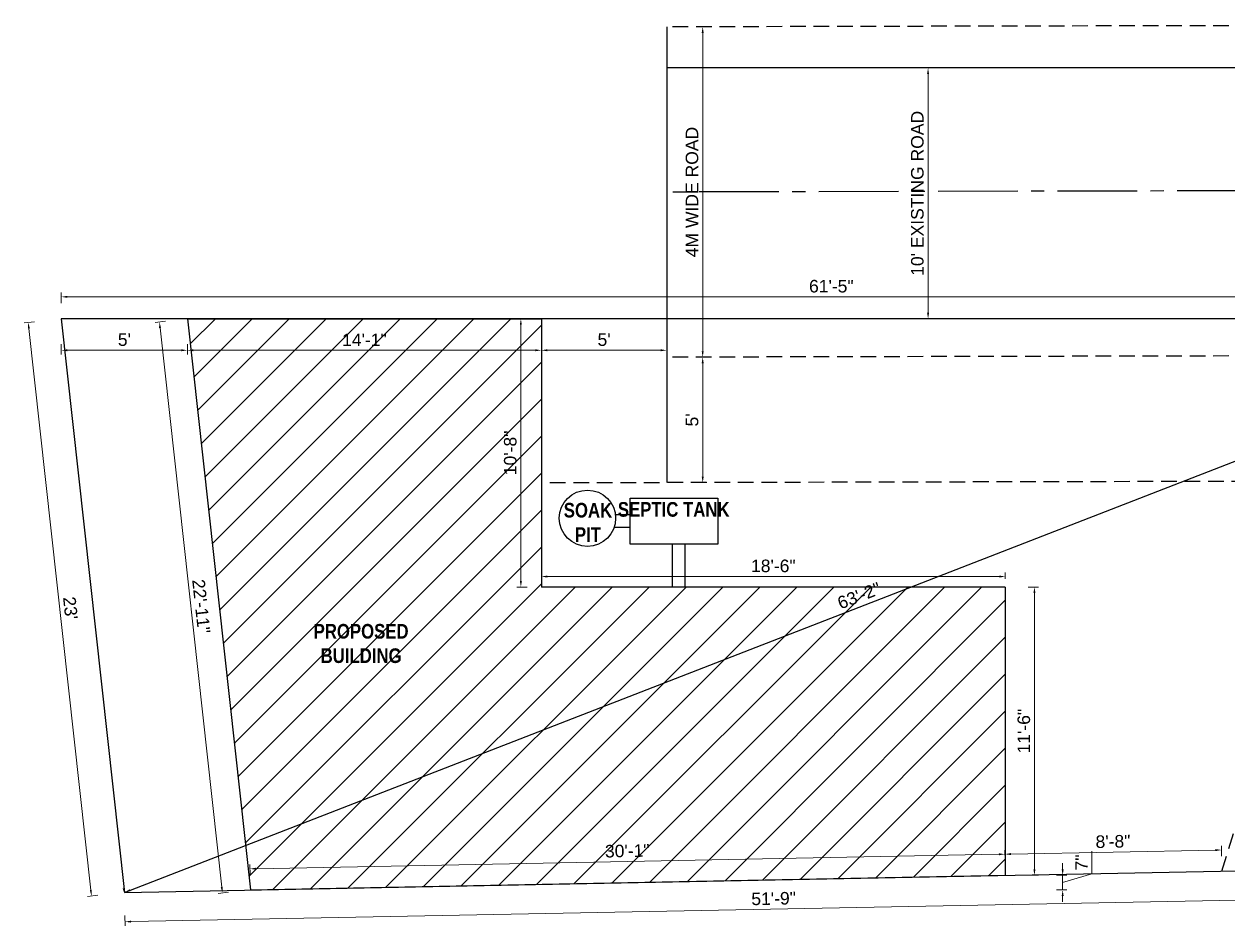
# Model space of a CAD drawing. Header units: inches. Extents: x 392906 to 410488, y -52747 to -40742.
# Drawn here: x 394304 to 394880, y -51090 to -50658 of the extents above; entities that cross this region are included whole.
import ezdxf

# ---------------------------------------------------------------- set-up
doc = ezdxf.new("R2010")
doc.units = ezdxf.units.IN
doc.header["$LTSCALE"] = 2
doc.header["$MEASUREMENT"] = 0
doc.header["$PDMODE"] = 34
doc.linetypes.add('CENTER2', pattern=[28.575, 19.05, -3.175, 3.175, -3.175])
doc.linetypes.add('DASHED2', pattern=[0.375, 0.25, -0.125])
doc.layers.get('0').update_dxf_attribs({"linetype": 'CONTINUOUS'})
doc.layers.get('DEFPOINTS').update_dxf_attribs({"color": 141, "linetype": 'CONTINUOUS'})
for name, color, linetype, lineweight in [('door', 20, 'CONTINUOUS', 35), ('steps', 253, 'CONTINUOUS', 20), ('WALL - A', 1, 'CONTINUOUS', 40)]:
    doc.layers.add(name, color=color, linetype=linetype, lineweight=lineweight)
doc.styles.add('Lettring Text', font='arial.ttf')
doc.styles.get("Standard").update_dxf_attribs({"font": 'ARIALN.TTF'})
doc.dimstyles.new('Copy of Standard', dxfattribs={"dimtxt": 6, "dimasz": 2.875, "dimexe": 2, "dimexo": 4, "dimgap": 2, "dimtad": 1, "dimdec": 0, "dimrnd": 1, "dimzin": 0, "dimdsep": 46, "dimlunit": 4, "dimtxsty": 'Lettring Text', "dimcen": 0.1, "dimclrd": 7, "dimclre": 7, "dimclrt": 7, "dimazin": 0, "dimtfac": 0.645, "dimtdec": 0, "dimtmove": 1, "dimatfit": 0, "dimfxl": 3, "dimfxlon": 1, "dimtfillclr": 256, "dimtolj": 1, "dimtzin": 0, "dimlwd": -1, "dimlwe": -1, "dimarcsym": 2})

# ---------------------------------------------------------------- blocks, each defined once
blk = doc.blocks.new('*D1021')
at = {"layer": 'DEFPOINTS', "color": 0, "ltscale": 0.5, "transparency": 16777216}
for p in [(394689.87, -50679.32), (394736.16, -50679.32), (394689.87, -50799.32)]:
    blk.add_point(p, dxfattribs=at)
at = {"layer": 'steps', "color": 7, "ltscale": 0.5, "transparency": 16777216}
for p, q in [((394733.16, -50679.32), (394738.16, -50679.32)), ((394736.16, -50796.45), (394736.16, -50682.2)), ((394733.16, -50799.32), (394738.16, -50799.32))]:
    blk.add_line(p, q, dxfattribs=at)
for points in [[(394735.68, -50682.2), (394736.64, -50682.2), (394736.16, -50679.32)], [(394735.68, -50796.45), (394736.64, -50796.45), (394736.16, -50799.32)]]:
    blk.add_solid(points, dxfattribs=at)
at = {"layer": 'steps', "color": 7, "ltscale": 0.5, "transparency": 16777216, "insert": (394731.05, -50739.32), "char_height": 6, "attachment_point": 5, "rotation": 90, "style": 'Lettring Text'}
blk.add_mtext("\\A1;10' EXISTING ROAD", dxfattribs=at)
blk = doc.blocks.new('*D1022')
at = {"layer": 'DEFPOINTS', "color": 0, "ltscale": 0.5, "transparency": 16777216}
for p in [(394611.11, -50659.7), (394628.31, -50659.7), (394611.11, -50817.7)]:
    blk.add_point(p, dxfattribs=at)
at = {"layer": 'steps', "color": 7, "ltscale": 0.5, "transparency": 16777216}
for p, q in [((394625.31, -50659.7), (394630.31, -50659.7)), ((394628.31, -50814.82), (394628.31, -50662.57)), ((394625.31, -50817.7), (394630.31, -50817.7))]:
    blk.add_line(p, q, dxfattribs=at)
for points in [[(394627.83, -50662.57), (394628.79, -50662.57), (394628.31, -50659.7)], [(394627.83, -50814.82), (394628.79, -50814.82), (394628.31, -50817.7)]]:
    blk.add_solid(points, dxfattribs=at)
at = {"layer": 'steps', "color": 7, "ltscale": 0.5, "transparency": 16777216, "insert": (394623.21, -50738.7), "char_height": 6, "attachment_point": 5, "rotation": 90, "style": 'Lettring Text'}
blk.add_mtext('\\A1;4M WIDE ROAD', dxfattribs=at)
blk = doc.blocks.new('*D1025')
at = {"layer": 'DEFPOINTS', "color": 0, "ltscale": 0.5, "transparency": 16777216}
for p in [(394381.73, -50799.32), (394398.46, -51073.97), (394411.87, -51072.49)]:
    blk.add_point(p, dxfattribs=at)
at = {"layer": 'steps', "color": 7, "ltscale": 0.5, "transparency": 16777216}
for p, q in [((394371.31, -50800.47), (394366.34, -50801.02)), ((394368.64, -50803.66), (394398.15, -51071.11)), ((394401.44, -51073.64), (394396.47, -51074.19))]:
    blk.add_line(p, q, dxfattribs=at)
for points in [[(394369.12, -50803.61), (394368.16, -50803.71), (394368.32, -50800.8)], [(394398.62, -51071.06), (394397.67, -51071.17), (394398.46, -51073.97)]]:
    blk.add_solid(points, dxfattribs=at)
at = {"layer": 'steps', "color": 7, "ltscale": 0.5, "transparency": 16777216, "insert": (394388.38, -50936.84), "char_height": 6, "attachment_point": 5, "rotation": 276.29605, "style": 'Lettring Text'}
blk.add_mtext('\\A1;22\'-11"', dxfattribs=at)
blk = doc.blocks.new('*D1026')
at = {"layer": 'DEFPOINTS', "color": 0, "ltscale": 0.5, "transparency": 16777216}
for p in [(394381.73, -50799.32), (394551.11, -50799.32), (394551.11, -50814.38)]:
    blk.add_point(p, dxfattribs=at)
at = {"layer": 'steps', "color": 7, "ltscale": 0.5, "transparency": 16777216}
for p, q in [((394381.73, -50811.38), (394381.73, -50816.38)), ((394551.11, -50811.38), (394551.11, -50816.38)), ((394384.61, -50814.38), (394548.24, -50814.38))]:
    blk.add_line(p, q, dxfattribs=at)
for points in [[(394384.61, -50813.9), (394384.61, -50814.86), (394381.73, -50814.38)], [(394548.24, -50813.9), (394548.24, -50814.86), (394551.11, -50814.38)]]:
    blk.add_solid(points, dxfattribs=at)
at = {"layer": 'steps', "color": 7, "ltscale": 0.5, "transparency": 16777216, "insert": (394466.42, -50809.37), "char_height": 6, "attachment_point": 5, "style": 'Lettring Text'}
blk.add_mtext('\\A1;14\'-1"', dxfattribs=at)
blk = doc.blocks.new('*D1027')
at = {"layer": 'DEFPOINTS', "color": 0, "ltscale": 0.5, "transparency": 16777216}
for p in [(394321.37, -50788.82), (394321.37, -50799.32), (395058.37, -50799.32)]:
    blk.add_point(p, dxfattribs=at)
at = {"layer": 'steps', "color": 7, "ltscale": 0.5, "transparency": 16777216}
for p, q in [((394321.37, -50791.82), (394321.37, -50786.82)), ((395058.37, -50791.82), (395058.37, -50786.82)), ((395055.49, -50788.82), (394324.24, -50788.82))]:
    blk.add_line(p, q, dxfattribs=at)
for points in [[(394324.24, -50788.34), (394324.24, -50789.3), (394321.37, -50788.82)], [(395055.49, -50788.34), (395055.49, -50789.3), (395058.37, -50788.82)]]:
    blk.add_solid(points, dxfattribs=at)
at = {"layer": 'steps', "color": 7, "ltscale": 0.5, "transparency": 16777216, "insert": (394689.87, -50783.76), "char_height": 6, "attachment_point": 5, "style": 'Lettring Text'}
blk.add_mtext('\\A1;61\'-5"', dxfattribs=at)
blk = doc.blocks.new('*D1028')
at = {"layer": 'DEFPOINTS', "color": 0, "ltscale": 0.5, "transparency": 16777216}
for p in [(394321.37, -50799.32), (394335.81, -51075.4), (394351.63, -51073.66)]:
    blk.add_point(p, dxfattribs=at)
at = {"layer": 'steps', "color": 7, "ltscale": 0.5, "transparency": 16777216}
for p, q in [((394308.53, -50800.74), (394303.56, -50801.29)), ((394305.86, -50803.93), (394335.5, -51072.55)), ((394338.79, -51075.08), (394333.83, -51075.62))]:
    blk.add_line(p, q, dxfattribs=at)
for points in [[(394306.34, -50803.87), (394305.38, -50803.98), (394305.55, -50801.07)], [(394335.97, -51072.49), (394335.02, -51072.6), (394335.81, -51075.4)]]:
    blk.add_solid(points, dxfattribs=at)
at = {"layer": 'steps', "color": 7, "ltscale": 0.5, "transparency": 16777216, "insert": (394325.71, -50937.68), "char_height": 6, "attachment_point": 5, "rotation": 276.29605, "style": 'Lettring Text'}
blk.add_mtext("\\A1;23'", dxfattribs=at)
blk = doc.blocks.new('*D1029')
at = {"layer": 'DEFPOINTS', "color": 0, "ltscale": 0.5, "transparency": 16777216}
for p in [(394972.52, -51061.63), (394351.63, -51073.66), (394972.79, -51075.69)]:
    blk.add_point(p, dxfattribs=at)
at = {"layer": 'steps', "color": 7, "ltscale": 0.5, "transparency": 16777216}
for p, q in [((394354.78, -51087.66), (394969.92, -51075.75)), ((394972.73, -51072.69), (394972.83, -51077.69)), ((394351.85, -51084.72), (394351.95, -51089.72))]:
    blk.add_line(p, q, dxfattribs=at)
for points in [[(394969.91, -51075.27), (394969.93, -51076.23), (394972.79, -51075.69)], [(394354.77, -51087.18), (394354.79, -51088.14), (394351.91, -51087.72)]]:
    blk.add_solid(points, dxfattribs=at)
at = {"layer": 'steps', "color": 7, "ltscale": 0.5, "transparency": 16777216, "insert": (394662.25, -51076.64), "char_height": 6, "attachment_point": 5, "rotation": 1.10966, "style": 'Lettring Text'}
blk.add_mtext('\\A1;51\'-9"', dxfattribs=at)
blk = doc.blocks.new('*D1031')
at = {"layer": 'DEFPOINTS', "color": 0, "ltscale": 0.5, "transparency": 16777216}
for p in [(394773.11, -50927.65), (394773.11, -51065.5), (394787.07, -51065.5)]:
    blk.add_point(p, dxfattribs=at)
at = {"layer": 'steps', "color": 7, "ltscale": 0.5, "transparency": 16777216}
for p, q in [((394784.07, -50927.65), (394789.07, -50927.65)), ((394787.07, -50930.52), (394787.07, -51062.62)), ((394784.07, -51065.5), (394789.07, -51065.5))]:
    blk.add_line(p, q, dxfattribs=at)
for points in [[(394786.59, -50930.52), (394787.55, -50930.52), (394787.07, -50927.65)], [(394786.59, -51062.62), (394787.55, -51062.62), (394787.07, -51065.5)]]:
    blk.add_solid(points, dxfattribs=at)
at = {"layer": 'steps', "color": 7, "ltscale": 0.5, "transparency": 16777216, "insert": (394782.01, -50996.57), "char_height": 6, "attachment_point": 5, "rotation": 90, "style": 'Lettring Text'}
blk.add_mtext('\\A1;11\'-6"', dxfattribs=at)
blk = doc.blocks.new('*D1032')
at = {"layer": 'DEFPOINTS', "color": 0, "ltscale": 0.5, "transparency": 16777216}
for p in [(394551.11, -50922.61), (394551.11, -50927.65), (394773.11, -50927.65)]:
    blk.add_point(p, dxfattribs=at)
at = {"layer": 'steps', "color": 7, "ltscale": 0.5, "transparency": 16777216}
for p, q in [((394551.11, -50923.65), (394551.11, -50920.61)), ((394773.11, -50923.65), (394773.11, -50920.61)), ((394770.24, -50922.61), (394553.99, -50922.61))]:
    blk.add_line(p, q, dxfattribs=at)
for points in [[(394553.99, -50922.13), (394553.99, -50923.09), (394551.11, -50922.61)], [(394770.24, -50922.13), (394770.24, -50923.09), (394773.11, -50922.61)]]:
    blk.add_solid(points, dxfattribs=at)
at = {"layer": 'steps', "color": 7, "ltscale": 0.5, "transparency": 16777216, "insert": (394662.11, -50917.55), "char_height": 6, "attachment_point": 5, "style": 'Lettring Text'}
blk.add_mtext('\\A1;18\'-6"', dxfattribs=at)
blk = doc.blocks.new('*D1033')
at = {"layer": 'DEFPOINTS', "color": 0, "ltscale": 0.5, "transparency": 16777216}
for p in [(394551.11, -50799.32), (394541.3, -50927.65), (394551.11, -50927.65)]:
    blk.add_point(p, dxfattribs=at)
at = {"layer": 'steps', "color": 7, "ltscale": 0.5, "transparency": 16777216}
for p, q in [((394544.3, -50799.32), (394539.3, -50799.32)), ((394541.3, -50802.2), (394541.3, -50924.77)), ((394544.3, -50927.65), (394539.3, -50927.65))]:
    blk.add_line(p, q, dxfattribs=at)
for points in [[(394540.82, -50802.2), (394541.78, -50802.2), (394541.3, -50799.32)], [(394540.82, -50924.77), (394541.78, -50924.77), (394541.3, -50927.65)]]:
    blk.add_solid(points, dxfattribs=at)
at = {"layer": 'steps', "color": 7, "ltscale": 0.5, "transparency": 16777216, "insert": (394536.24, -50863.48), "char_height": 6, "attachment_point": 5, "rotation": 90, "style": 'Lettring Text'}
blk.add_mtext('\\A1;10\'-8"', dxfattribs=at)
blk = doc.blocks.new('*D1034')
at = {"layer": 'DEFPOINTS', "color": 0, "ltscale": 0.5, "transparency": 16777216}
for p in [(395058.37, -50799.32), (395058.37, -50799.32), (394351.63, -51073.66)]:
    blk.add_point(p, dxfattribs=at)
at = {"layer": 'steps', "color": 7, "ltscale": 0.5, "transparency": 16777216}
for p, q in [((395058.37, -50799.32), (395057.64, -50797.46)), ((394354.31, -51072.62), (395055.69, -50800.36)), ((394351.63, -51073.66), (394350.91, -51071.79))]:
    blk.add_line(p, q, dxfattribs=at)
for points in [[(395055.51, -50799.92), (395055.86, -50800.81), (395058.37, -50799.32)], [(394354.14, -51072.17), (394354.49, -51073.07), (394351.63, -51073.66)]]:
    blk.add_solid(points, dxfattribs=at)
at = {"layer": 'steps', "color": 7, "ltscale": 0.5, "transparency": 16777216, "insert": (394703.17, -50931.77), "char_height": 6, "attachment_point": 5, "rotation": 21.21493, "style": 'Lettring Text'}
blk.add_mtext('\\A1;63\'-2"', dxfattribs=at)
blk = doc.blocks.new('*D1035')
at = {"layer": 'DEFPOINTS', "color": 0, "ltscale": 0.5, "transparency": 16777216}
for p in [(394551.11, -50799.32), (394611.11, -50799.32), (394611.11, -50814.38)]:
    blk.add_point(p, dxfattribs=at)
at = {"layer": 'steps', "color": 7, "ltscale": 0.5, "transparency": 16777216}
for p, q in [((394551.11, -50811.38), (394551.11, -50816.38)), ((394611.11, -50811.38), (394611.11, -50816.38)), ((394553.99, -50814.38), (394608.24, -50814.38))]:
    blk.add_line(p, q, dxfattribs=at)
for points in [[(394553.99, -50813.9), (394553.99, -50814.86), (394551.11, -50814.38)], [(394608.24, -50813.9), (394608.24, -50814.86), (394611.11, -50814.38)]]:
    blk.add_solid(points, dxfattribs=at)
at = {"layer": 'steps', "color": 7, "ltscale": 0.5, "transparency": 16777216, "insert": (394581.11, -50809.33), "char_height": 6, "attachment_point": 5, "style": 'Lettring Text'}
blk.add_mtext("\\A1;5'", dxfattribs=at)
blk = doc.blocks.new('*D1036')
at = {"layer": 'DEFPOINTS', "color": 0, "ltscale": 0.5, "transparency": 16777216}
for p in [(394321.37, -50799.32), (394381.73, -50799.32), (394321.37, -50814.38)]:
    blk.add_point(p, dxfattribs=at)
at = {"layer": 'steps', "color": 7, "ltscale": 0.5, "transparency": 16777216}
for p, q in [((394321.37, -50811.38), (394321.37, -50816.38)), ((394381.73, -50811.38), (394381.73, -50816.38)), ((394378.86, -50814.38), (394324.24, -50814.38))]:
    blk.add_line(p, q, dxfattribs=at)
for points in [[(394324.24, -50813.9), (394324.24, -50814.86), (394321.37, -50814.38)], [(394378.86, -50813.9), (394378.86, -50814.86), (394381.73, -50814.38)]]:
    blk.add_solid(points, dxfattribs=at)
at = {"layer": 'steps', "color": 7, "ltscale": 0.5, "transparency": 16777216, "insert": (394351.55, -50809.33), "char_height": 6, "attachment_point": 5, "style": 'Lettring Text'}
blk.add_mtext("\\A1;5'", dxfattribs=at)
blk = doc.blocks.new('*D1037')
at = {"layer": 'DEFPOINTS', "color": 0, "ltscale": 0.5, "transparency": 16777216}
for p in [(394876.58, -51053.4), (394876.78, -51063.49), (394773.11, -51065.5)]:
    blk.add_point(p, dxfattribs=at)
at = {"layer": 'steps', "color": 7, "ltscale": 0.5, "transparency": 16777216}
for p, q in [((394772.98, -51058.41), (394772.88, -51053.41)), ((394775.79, -51055.35), (394873.71, -51053.46)), ((394876.64, -51056.4), (394876.54, -51051.4))]:
    blk.add_line(p, q, dxfattribs=at)
for points in [[(394873.7, -51052.98), (394873.71, -51053.94), (394876.58, -51053.4)], [(394775.78, -51054.87), (394775.8, -51055.83), (394772.92, -51055.41)]]:
    blk.add_solid(points, dxfattribs=at)
at = {"layer": 'steps', "color": 7, "ltscale": 0.5, "transparency": 16777216, "insert": (394824.65, -51049.34), "char_height": 6, "attachment_point": 5, "rotation": 1.10966, "style": 'Lettring Text'}
blk.add_mtext('\\A1;8\'-8"', dxfattribs=at)
blk = doc.blocks.new('*D1038')
at = {"layer": 'DEFPOINTS', "color": 0, "ltscale": 0.5, "transparency": 16777216}
for p in [(394773.11, -51065.5), (394800.57, -51065.5), (394411.87, -51072.49)]:
    blk.add_point(p, dxfattribs=at)
at = {"layer": 'steps', "color": 7, "ltscale": 0.5, "transparency": 16777216}
for p, q in [((394814.57, -51064.79), (394814.57, -51053.95)), ((394800.57, -51062.62), (394800.57, -51059.75)), ((394800.57, -51068.99), (394814.57, -51064.79)), ((394797.57, -51065.5), (394802.57, -51065.5)), ((394800.57, -51072.49), (394800.57, -51065.5)), ((394800.57, -51072.49), (394800.57, -51065.5)), ((394797.57, -51072.49), (394802.57, -51072.49)), ((394800.57, -51075.37), (394800.57, -51078.24))]:
    blk.add_line(p, q, dxfattribs=at)
for points in [[(394800.09, -51062.62), (394801.05, -51062.62), (394800.57, -51065.5)], [(394800.09, -51075.37), (394801.05, -51075.37), (394800.57, -51072.49)]]:
    blk.add_solid(points, dxfattribs=at)
at = {"layer": 'steps', "color": 7, "ltscale": 0.5, "transparency": 16777216, "insert": (394809.57, -51059.37), "char_height": 6, "attachment_point": 5, "rotation": 90, "style": 'Lettring Text'}
blk.add_mtext('\\A1;7"', dxfattribs=at)
blk = doc.blocks.new('*D1039')
at = {"layer": 'DEFPOINTS', "color": 0, "ltscale": 0.5, "transparency": 16777216}
for p in [(394772.92, -51055.41), (394773.11, -51065.5), (394411.87, -51072.49)]:
    blk.add_point(p, dxfattribs=at)
at = {"layer": 'steps', "color": 7, "ltscale": 0.5, "transparency": 16777216}
for p, q in [((394772.98, -51058.41), (394772.88, -51053.41)), ((394414.55, -51062.35), (394770.04, -51055.46)), ((394411.73, -51065.41), (394411.64, -51060.41))]:
    blk.add_line(p, q, dxfattribs=at)
for points in [[(394770.04, -51054.99), (394770.05, -51055.94), (394772.92, -51055.41)], [(394414.54, -51061.87), (394414.56, -51062.83), (394411.67, -51062.41)]]:
    blk.add_solid(points, dxfattribs=at)
at = {"layer": 'steps', "color": 7, "ltscale": 0.5, "transparency": 16777216, "insert": (394592.2, -51053.84), "char_height": 6, "attachment_point": 5, "rotation": 1.10966, "style": 'Lettring Text'}
blk.add_mtext('\\A1;30\'-1"', dxfattribs=at)
blk = doc.blocks.new('*D1041')
at = {"layer": 'DEFPOINTS', "color": 0, "ltscale": 0.5, "transparency": 16777216}
for p in [(394611.12, -50817.7), (394611.11, -50877.7), (394628.31, -50877.7)]:
    blk.add_point(p, dxfattribs=at)
at = {"layer": 'steps', "color": 7, "ltscale": 0.5, "transparency": 16777216}
for p, q in [((394625.31, -50817.7), (394630.31, -50817.7)), ((394628.31, -50820.57), (394628.31, -50874.82)), ((394625.31, -50877.7), (394630.31, -50877.7))]:
    blk.add_line(p, q, dxfattribs=at)
for points in [[(394627.83, -50820.57), (394628.79, -50820.57), (394628.31, -50817.7)], [(394627.83, -50874.82), (394628.79, -50874.82), (394628.31, -50877.7)]]:
    blk.add_solid(points, dxfattribs=at)
at = {"layer": 'steps', "color": 7, "ltscale": 0.5, "transparency": 16777216, "insert": (394623.26, -50847.7), "char_height": 6, "attachment_point": 5, "rotation": 90, "style": 'Lettring Text'}
blk.add_mtext("\\A1;5'", dxfattribs=at)

msp = doc.modelspace()

# ---------------------------------------------------------------- hatches: boundary and pattern name
at = {"layer": 'door', "ltscale": 0.5}
h = msp.add_hatch(dxfattribs=at)
h.set_pattern_fill('ANSI31', color=256, scale=100)
h.paths.add_polyline_path([(394551.11, -50799.32), (394381.73, -50799.32), (394409.52, -51051.19), (394727.79, -50927.65), (394551.11, -50927.65)])
h.paths.add_polyline_path([(394773.11, -50927.65), (394727.79, -50927.65), (394409.52, -51051.19), (394411.87, -51072.49), (394773.11, -51065.5)])
h.paths.add_polyline_path([(394438.91, -50967.54), (394490.84, -50967.54), (394490.84, -50941.52), (394438.91, -50941.52)], flags=24)
h.paths.add_polyline_path([(394580.17, -51060.3), (394604.51, -51059.83), (394604.27, -51047.47), (394579.93, -51047.94)], flags=24)

# ---------------------------------------------------------------- linework, layer by layer
at = {"ltscale": 0.5}
for p, q in [((394611.11, -50659.7), (394611.11, -50877.7)), ((395190.05, -50679.32), (394611.11, -50679.32)), ((395058.37, -50799.32), (394321.37, -50799.32)), ((394321.37, -50799.32), (394351.63, -51073.66)), ((394351.63, -51073.66), (395058.37, -50799.32)), ((394381.73, -50799.32), (394411.87, -51072.49)), ((394381.73, -50799.32), (394551.11, -50799.32)), ((394551.11, -50799.32), (394551.11, -50927.65)), ((394593.66, -50893.11), (394586.52, -50893.11)), ((394593.66, -50899.11), (394585.89, -50899.11)), ((394613.9, -50927.66), (394613.9, -50907.07)), ((394619.9, -50927.66), (394619.9, -50907.07)), ((394773.11, -50927.65), (394551.11, -50927.65)), ((394773.11, -50927.65), (394773.11, -51065.5)), ((394351.63, -51073.66), (394972.52, -51061.63)), ((394411.87, -51072.49), (394773.11, -51065.5))]:
    msp.add_line(p, q, dxfattribs=at)
msp.add_lwpolyline([(394593.66, -50885.15), (394635.48, -50885.15), (394635.48, -50907.07), (394593.66, -50907.07)], close=True, dxfattribs=at)
msp.add_circle((394573.16, -50894.73), 13.46, dxfattribs=at)
at = {"layer": 'WALL - A', "linetype": 'DASHED2', "lineweight": -3, "ltscale": 15}
for p, q in [((395228.89, -50658.36), (394611.11, -50659.7)), ((395015.1, -50816.82), (394611.11, -50817.7)), ((394933.91, -50877), (394551.11, -50877.83)), ((394876.78, -51063.49), (394933.91, -50877))]:
    msp.add_line(p, q, dxfattribs=at)
at = {"layer": 'WALL - A', "linetype": 'CENTER2', "lineweight": -3}
msp.add_line((395121.99, -50737.59), (394611.11, -50738.7), dxfattribs=at)

# ---------------------------------------------------------------- texts
at = {"layer": 'steps', "color": 7, "ltscale": 0.3, "char_height": 7, "attachment_point": 2}
for s, insert, width in [('{\\fTechnic|b1|i0|c2|p2;SOAK PIT}', (394573.4, -50887.37), 35.4082), ('{\\fTechnic|b1|i0|c2|p2;SEPTIC TANK}', (394614.43, -50886.98), 55.268), ('{\\fTechnic|b1|i0|c2|p2;PROPOSED BUILDING}', (394464.84, -50945.29), 55.268)]:
    msp.add_mtext(s, dxfattribs=dict(at, insert=insert, width=width))

# ---------------------------------------------------------------- dimensions: what is measured, and where the dimension line sits
at = {"layer": 'steps', "ltscale": 0.5}
for base, p1, p2, text, picture, middle in [((394628.31, -50659.7), (394611.11, -50817.7), (394611.11, -50659.7), '4M WIDE ROAD', '*D1022', (394623.21, -50738.7)), ((394736.16, -50679.32), (394689.87, -50799.32), (394689.87, -50679.32), "10' EXISTING ROAD", '*D1021', (394731.05, -50739.32))]:
    dim = msp.add_linear_dim(base=base, p1=p1, p2=p2, angle=90, text=text, dimstyle='Copy of Standard', dxfattribs=at)
    dim.commit()
    dim.dimension.update_dxf_attribs({"geometry": picture, "text_midpoint": middle})
for base, p1, p2, picture, middle in [((394321.37, -50788.82), (395058.37, -50799.32), (394321.37, -50799.32), '*D1027', (394689.87, -50783.76)), ((394321.37, -50814.38), (394381.73, -50799.32), (394321.37, -50799.32), '*D1036', (394351.55, -50809.33)), ((394551.11, -50814.38), (394381.73, -50799.32), (394551.11, -50799.32), '*D1026', (394466.42, -50809.37)), ((394611.11, -50814.38), (394551.11, -50799.32), (394611.11, -50799.32), '*D1035', (394581.11, -50809.33)), ((394551.11, -50922.61), (394773.11, -50927.65), (394551.11, -50927.65), '*D1032', (394662.11, -50917.55))]:
    dim = msp.add_linear_dim(base=base, p1=p1, p2=p2, dimstyle='Copy of Standard', dxfattribs=at)
    dim.commit()
    dim.dimension.update_dxf_attribs({"geometry": picture, "text_midpoint": middle})
for p1, p2, distance, picture, middle in [((394321.37, -50799.32), (394351.63, -51073.66), -15.92, '*D1028', (394325.71, -50937.68)), ((394351.63, -51073.66), (395058.37, -50799.32), 0, '*D1034', (394703.17, -50931.77)), ((394381.73, -50799.32), (394411.87, -51072.49), -13.49, '*D1025', (394388.38, -50936.84)), ((394773.11, -51065.5), (394876.78, -51063.49), 10.09, '*D1037', (394824.65, -51049.34)), ((394411.87, -51072.49), (394773.11, -51065.5), 10.09, '*D1039', (394592.2, -51053.84)), ((394351.63, -51073.66), (394972.52, -51061.63), -14.06, '*D1029', (394662.25, -51076.64))]:
    dim = msp.add_aligned_dim(p1=p1, p2=p2, distance=distance, dimstyle='Copy of Standard', dxfattribs=at)
    dim.commit()
    dim.dimension.update_dxf_attribs({"geometry": picture, "text_midpoint": middle})
for base, p1, p2, picture, middle in [((394541.3, -50927.65), (394551.11, -50799.32), (394551.11, -50927.65), '*D1033', (394536.24, -50863.48)), ((394628.31, -50877.7), (394611.12, -50817.7), (394611.11, -50877.7), '*D1041', (394623.26, -50847.7)), ((394787.07, -51065.5), (394773.11, -50927.65), (394773.11, -51065.5), '*D1031', (394782.01, -50996.57)), ((394800.57, -51065.5), (394411.87, -51072.49), (394773.11, -51065.5), '*D1038', (394809.57, -51062.79))]:
    dim = msp.add_linear_dim(base=base, p1=p1, p2=p2, angle=90, dimstyle='Copy of Standard', dxfattribs=at)
    dim.commit()
    dim.dimension.update_dxf_attribs({"geometry": picture, "text_midpoint": middle})

doc.saveas('drawing.dxf')
